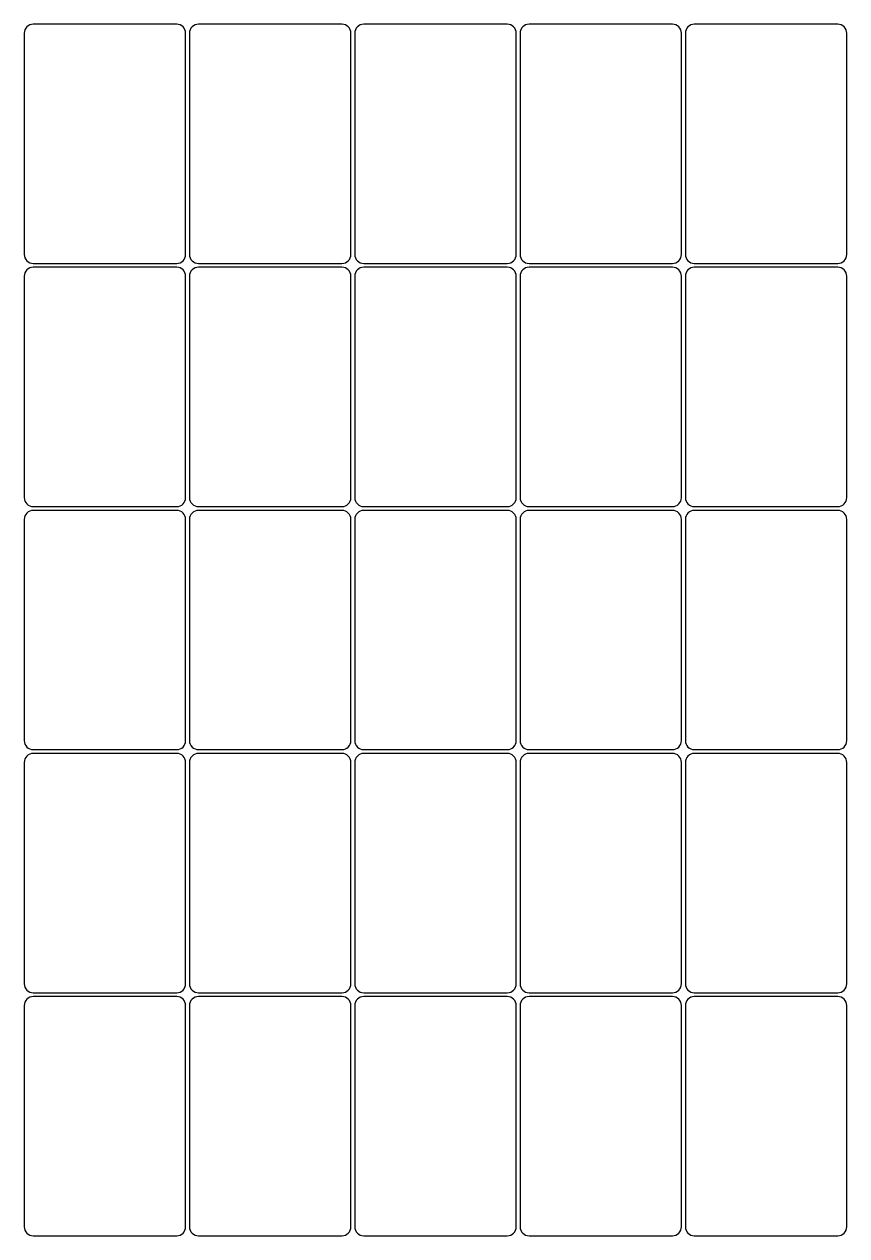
# Model space of a CAD drawing. Header units: millimetres. Extents: x 15 to 290, y -431 to -26.
import ezdxf

# ---------------------------------------------------------------- set-up
doc = ezdxf.new("R2010")
doc.units = ezdxf.units.MM

msp = doc.modelspace()

# ---------------------------------------------------------------- linework, layer by layer
for points in [[(65.82, -106.08, 0.414214), (68.82, -103.08), (68.82, -29.08, 0.414214), (65.82, -26.08), (17.82, -26.08, 0.414214), (14.82, -29.08), (14.82, -103.08, 0.414214), (17.82, -106.08)], [(121.1, -106.08, 0.414214), (124.1, -103.08), (124.1, -29.08, 0.414214), (121.1, -26.08), (73.1, -26.08, 0.414214), (70.1, -29.08), (70.1, -103.08, 0.414214), (73.1, -106.08)], [(176.39, -106.08, 0.414214), (179.39, -103.08), (179.39, -29.08, 0.414214), (176.39, -26.08), (128.39, -26.08, 0.414214), (125.39, -29.08), (125.39, -103.08, 0.414214), (128.39, -106.08)], [(231.68, -106.08, 0.414214), (234.68, -103.08), (234.68, -29.08, 0.414214), (231.68, -26.08), (183.68, -26.08, 0.414214), (180.68, -29.08), (180.68, -103.08, 0.414214), (183.68, -106.08)], [(286.97, -106.08, 0.414214), (289.97, -103.08), (289.97, -29.08, 0.414214), (286.97, -26.08), (238.97, -26.08, 0.414214), (235.97, -29.08), (235.97, -103.08, 0.414214), (238.97, -106.08)], [(65.82, -187.36, 0.414214), (68.82, -184.36), (68.82, -110.36, 0.414214), (65.82, -107.36), (17.82, -107.36, 0.414214), (14.82, -110.36), (14.82, -184.36, 0.414214), (17.82, -187.36)], [(121.1, -187.36, 0.414214), (124.1, -184.36), (124.1, -110.36, 0.414214), (121.1, -107.36), (73.1, -107.36, 0.414214), (70.1, -110.36), (70.1, -184.36, 0.414214), (73.1, -187.36)], [(176.39, -187.36, 0.414214), (179.39, -184.36), (179.39, -110.36, 0.414214), (176.39, -107.36), (128.39, -107.36, 0.414214), (125.39, -110.36), (125.39, -184.36, 0.414214), (128.39, -187.36)], [(231.68, -187.36, 0.414214), (234.68, -184.36), (234.68, -110.36, 0.414214), (231.68, -107.36), (183.68, -107.36, 0.414214), (180.68, -110.36), (180.68, -184.36, 0.414214), (183.68, -187.36)], [(286.97, -187.36, 0.414214), (289.97, -184.36), (289.97, -110.36, 0.414214), (286.97, -107.36), (238.97, -107.36, 0.414214), (235.97, -110.36), (235.97, -184.36, 0.414214), (238.97, -187.36)], [(65.82, -268.64, 0.414214), (68.82, -265.64), (68.82, -191.64, 0.414214), (65.82, -188.64), (17.82, -188.64, 0.414214), (14.82, -191.64), (14.82, -265.64, 0.414214), (17.82, -268.64)], [(121.1, -268.64, 0.414214), (124.1, -265.64), (124.1, -191.64, 0.414214), (121.1, -188.64), (73.1, -188.64, 0.414214), (70.1, -191.64), (70.1, -265.64, 0.414214), (73.1, -268.64)], [(176.39, -268.64, 0.414214), (179.39, -265.64), (179.39, -191.64, 0.414214), (176.39, -188.64), (128.39, -188.64, 0.414214), (125.39, -191.64), (125.39, -265.64, 0.414214), (128.39, -268.64)], [(231.68, -268.64, 0.414214), (234.68, -265.64), (234.68, -191.64, 0.414214), (231.68, -188.64), (183.68, -188.64, 0.414214), (180.68, -191.64), (180.68, -265.64, 0.414214), (183.68, -268.64)], [(286.97, -268.64, 0.414214), (289.97, -265.64), (289.97, -191.64, 0.414214), (286.97, -188.64), (238.97, -188.64, 0.414214), (235.97, -191.64), (235.97, -265.64, 0.414214), (238.97, -268.64)], [(65.82, -349.92, 0.414214), (68.82, -346.92), (68.82, -272.92, 0.414214), (65.82, -269.92), (17.82, -269.92, 0.414214), (14.82, -272.92), (14.82, -346.92, 0.414214), (17.82, -349.92)], [(121.1, -349.92, 0.414214), (124.1, -346.92), (124.1, -272.92, 0.414214), (121.1, -269.92), (73.1, -269.92, 0.414214), (70.1, -272.92), (70.1, -346.92, 0.414214), (73.1, -349.92)], [(176.39, -349.92, 0.414214), (179.39, -346.92), (179.39, -272.92, 0.414214), (176.39, -269.92), (128.39, -269.92, 0.414214), (125.39, -272.92), (125.39, -346.92, 0.414214), (128.39, -349.92)], [(231.68, -349.92, 0.414214), (234.68, -346.92), (234.68, -272.92, 0.414214), (231.68, -269.92), (183.68, -269.92, 0.414214), (180.68, -272.92), (180.68, -346.92, 0.414214), (183.68, -349.92)], [(286.97, -349.92, 0.414214), (289.97, -346.92), (289.97, -272.92, 0.414214), (286.97, -269.92), (238.97, -269.92, 0.414214), (235.97, -272.92), (235.97, -346.92, 0.414214), (238.97, -349.92)], [(65.82, -431.2, 0.414214), (68.82, -428.2), (68.82, -354.2, 0.414214), (65.82, -351.2), (17.82, -351.2, 0.414214), (14.82, -354.2), (14.82, -428.2, 0.414214), (17.82, -431.2)], [(121.1, -431.2, 0.414214), (124.1, -428.2), (124.1, -354.2, 0.414214), (121.1, -351.2), (73.1, -351.2, 0.414214), (70.1, -354.2), (70.1, -428.2, 0.414214), (73.1, -431.2)], [(176.39, -431.2, 0.414214), (179.39, -428.2), (179.39, -354.2, 0.414214), (176.39, -351.2), (128.39, -351.2, 0.414214), (125.39, -354.2), (125.39, -428.2, 0.414214), (128.39, -431.2)], [(231.68, -431.2, 0.414214), (234.68, -428.2), (234.68, -354.2, 0.414214), (231.68, -351.2), (183.68, -351.2, 0.414214), (180.68, -354.2), (180.68, -428.2, 0.414214), (183.68, -431.2)], [(286.97, -431.2, 0.414214), (289.97, -428.2), (289.97, -354.2, 0.414214), (286.97, -351.2), (238.97, -351.2, 0.414214), (235.97, -354.2), (235.97, -428.2, 0.414214), (238.97, -431.2)]]:
    msp.add_lwpolyline(points, format="xyb", close=True)

doc.saveas('drawing.dxf')
